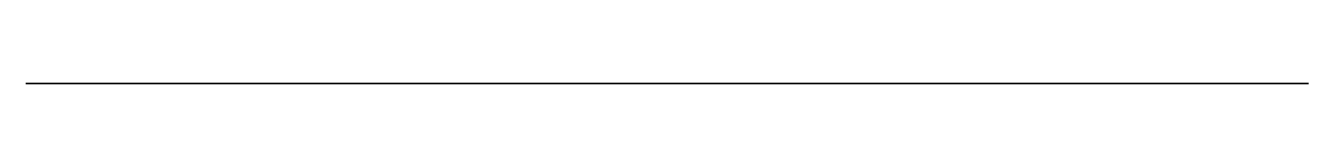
# Model space of a CAD drawing. Header units: millimetres. Extents: x 47 to 64.1, y 0 to 0.
import ezdxf

# ---------------------------------------------------------------- set-up
doc = ezdxf.new("R2010")
doc.units = ezdxf.units.MM
doc.layers.get('0').update_dxf_attribs({"color": 194, "true_color": 0x551cb1})

msp = doc.modelspace()

# ---------------------------------------------------------------- linework, layer by layer
at = {"color": 121, "true_color": 0xa6e5e5}
msp.add_polyline3d([(56.8, 0, 110.098), (56.977, 0, 110.192), (57.159, 0, 110.276), (57.346, 0, 110.351), (57.536, 0, 110.416), (57.73, 0, 110.472), (57.926, 0, 110.517), (58.124, 0, 110.552), (58.323, 0, 110.576), (58.323, 0, 113.619), (58.539, 0, 113.712), (58.749, 0, 113.816), (58.952, 0, 113.931), (59.149, 0, 114.055), (59.339, 0, 114.188), (59.522, 0, 114.331), (59.696, 0, 114.483), (59.863, 0, 114.643), (60.022, 0, 114.811), (60.172, 0, 114.987), (60.312, 0, 115.171), (60.444, 0, 115.362), (60.566, 0, 115.56), (60.678, 0, 115.765), (60.78, 0, 115.976), (60.872, 0, 116.193), (60.952, 0, 116.414), (61.02, 0, 116.638), (61.077, 0, 116.865), (61.122, 0, 117.093), (61.155, 0, 117.323), (61.176, 0, 117.553), (61.186, 0, 117.785), (61.184, 0, 118.016), (61.17, 0, 118.247), (61.145, 0, 118.477), (61.108, 0, 118.705), (61.059, 0, 118.932), (60.998, 0, 119.157), (60.927, 0, 119.379), (60.843, 0, 119.598), (60.748, 0, 119.813), (60.642, 0, 120.023), (60.526, 0, 120.227), (60.4, 0, 120.423), (60.265, 0, 120.613), (60.12, 0, 120.794), (59.967, 0, 120.968), (59.805, 0, 121.134), (59.636, 0, 121.291), (59.458, 0, 121.439), (59.274, 0, 121.579), (59.082, 0, 121.709), (58.883, 0, 121.829), (58.679, 0, 121.939), (58.468, 0, 122.039), (58.251, 0, 122.129), (58.029, 0, 122.207), (58.029, 0, 124.602), (57.797, 0, 124.64), (57.566, 0, 124.691), (57.338, 0, 124.752), (57.112, 0, 124.826), (56.891, 0, 124.91), (56.673, 0, 125.004), (56.462, 0, 125.109), (56.256, 0, 125.224), (56.111, 0, 125.314), (55.971, 0, 125.41), (55.836, 0, 125.512), (55.704, 0, 125.619), (55.577, 0, 125.732), (55.455, 0, 125.85), (55.337, 0, 125.973), (55.224, 0, 126.1), (55.115, 0, 126.231), (55.01, 0, 126.367), (54.814, 0, 126.648), (54.636, 0, 126.944), (54.477, 0, 127.25), (54.254, 0, 127.746), (54.05, 0, 128.258), (53.648, 0, 129.292), (53.365, 0, 129.928), (53.205, 0, 130.238), (53.03, 0, 130.537), (52.912, 0, 130.717), (52.785, 0, 130.89), (52.651, 0, 131.058), (52.508, 0, 131.22), (52.359, 0, 131.375), (52.204, 0, 131.524), (52.042, 0, 131.667), (51.876, 0, 131.804), (51.693, 0, 131.942), (51.504, 0, 132.073), (51.31, 0, 132.198), (51.113, 0, 132.314), (50.886, 0, 132.436), (50.655, 0, 132.548), (50.42, 0, 132.65), (50.18, 0, 132.741), (49.992, 0, 132.804), (49.8, 0, 132.859), (49.607, 0, 132.906), (49.411, 0, 132.946), (49.015, 0, 133.006), (48.613, 0, 133.045), (47.798, 0, 133.077), (46.98, 0, 133.079), (46.972, 0, 94.805), (48.747, 0, 92.907), (48.747, 0, 34.428), (46.972, 0, 32.779), (46.972, 0, 3.176), (64.082, 0, 3.176), (64.082, 0, 93.706), (60.781, 0, 96.688), (59.619, 0, 97.758), (59.043, 0, 98.326), (58.491, 0, 98.917), (57.968, 0, 99.531), (57.477, 0, 100.167), (57.029, 0, 100.824), (56.623, 0, 101.506), (56.259, 0, 102.212), (55.939, 0, 102.938), (55.662, 0, 103.682), (55.428, 0, 104.442), (55.238, 0, 105.215), (55.091, 0, 105.999), (55.039, 0, 106.406), (55.013, 0, 106.818), (55.01, 0, 107.022), (55.015, 0, 107.225), (55.029, 0, 107.426), (55.051, 0, 107.622), (55.083, 0, 107.816), (55.128, 0, 108.007), (55.185, 0, 108.193), (55.253, 0, 108.375), (55.331, 0, 108.553), (55.421, 0, 108.725), (55.52, 0, 108.892), (55.629, 0, 109.054), (55.747, 0, 109.209), (55.874, 0, 109.358), (56.009, 0, 109.5), (56.153, 0, 109.635), (56.304, 0, 109.763), (56.462, 0, 109.883), (56.628, 0, 109.994)], close=True, dxfattribs=at)

doc.saveas('drawing.dxf')
